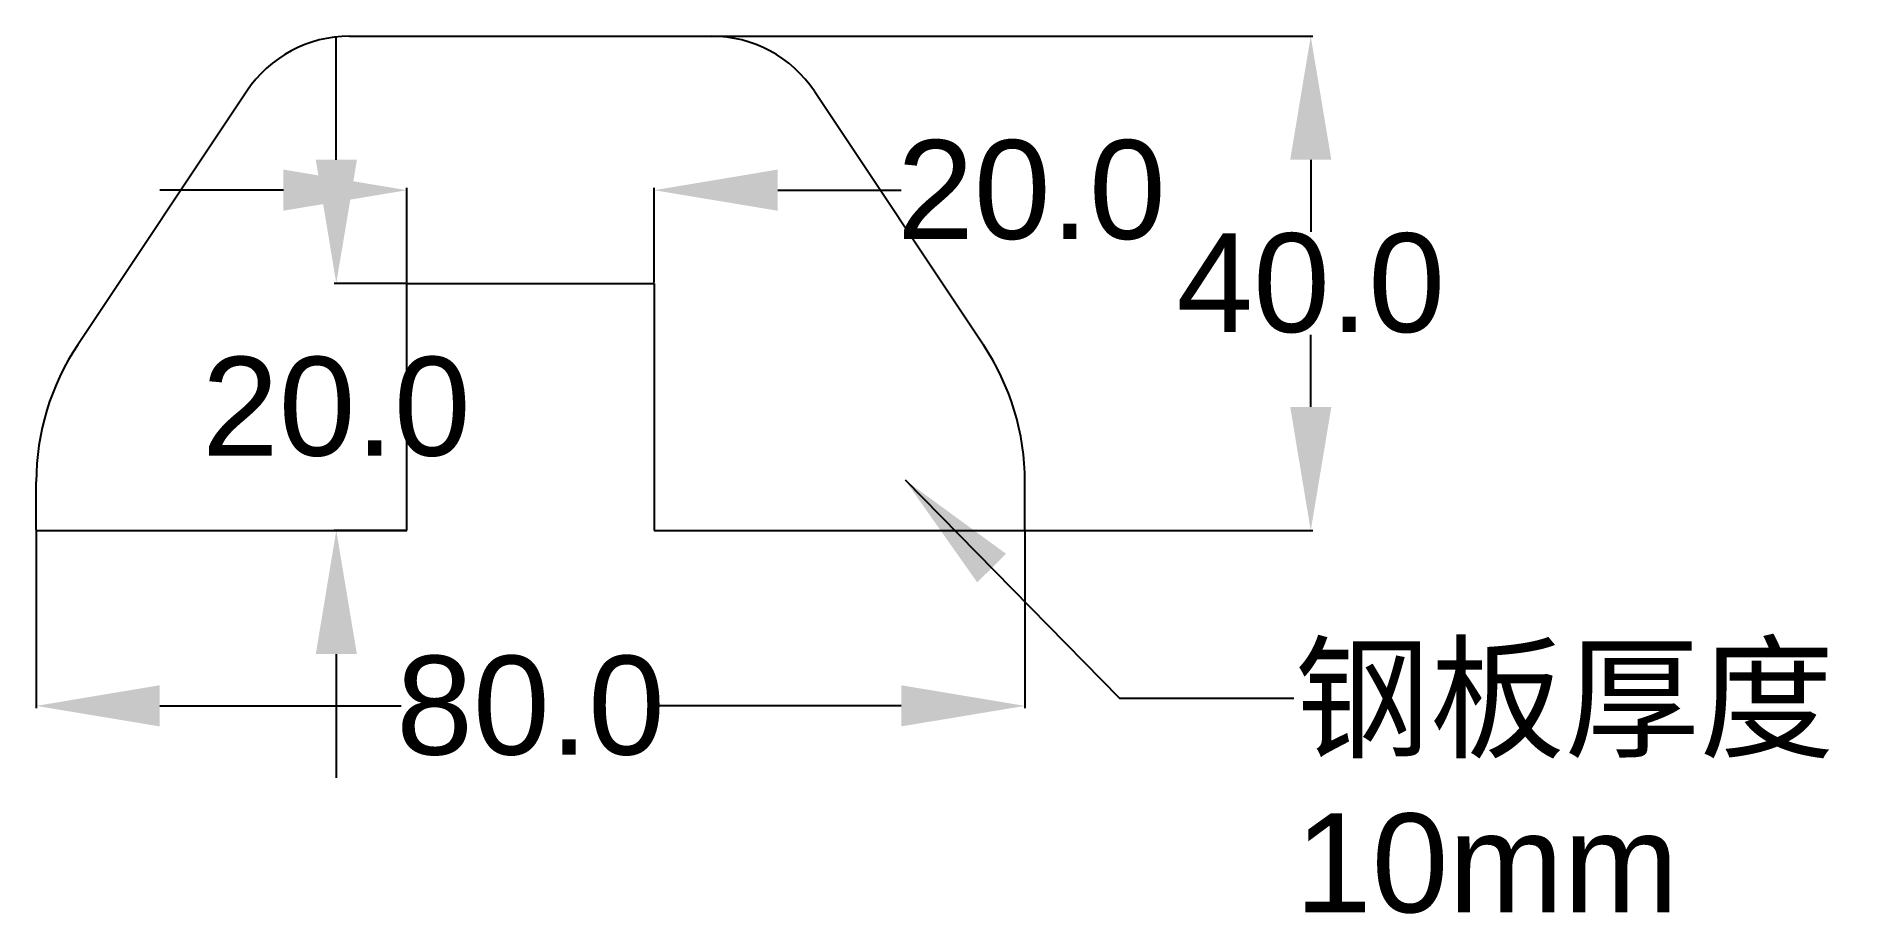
# Model space of a CAD drawing. Header units: millimetres. Extents: x 0 to 147, y -31 to 40.
import ezdxf

# ---------------------------------------------------------------- set-up
doc = ezdxf.new("R2010")
doc.units = ezdxf.units.MM
doc.styles.get("Standard").update_dxf_attribs({"font": 'arial.ttf'})
doc.dimstyles.get("Standard").update_dxf_attribs({"dimtxt": 8, "dimasz": 10, "dimexe": 0.18, "dimexo": 0.0625, "dimgap": 0.09, "dimtad": 0, "dimtih": 1, "dimtoh": 1, "dimdec": 1, "dimzin": 0, "dimdsep": 46, "dimtxsty": 'Standard', "dimcen": 0.09, "dimclrd": 3, "dimclre": 3, "dimclrt": 3, "dimadec": 0, "dimazin": 0, "dimtfac": 1, "dimtdec": 1, "dimtofl": 0, "dimtmove": 0, "dimatfit": 3, "dimfxl": 1, "dimtolj": 1, "dimtzin": 0, "dimarcsym": 0})

# ---------------------------------------------------------------- blocks, each defined once
blk = doc.blocks.new('*D17')
at = {"color": 3, "lineweight": -2, "transparency": 16777216}
for p, q in [((0, -0.06), (0, -14.37)), ((80, -0.06), (80, -14.37)), ((10, -14.19), (29.53, -14.19)), ((70, -14.19), (50.47, -14.19))]:
    blk.add_line(p, q, dxfattribs=at)
at = {"color": 3, "transparency": 16777216}
for points in [[(10, -12.52), (10, -15.85), (0, -14.19)], [(70, -12.52), (70, -15.85), (80, -14.19)]]:
    blk.add_solid(points, dxfattribs=at)
at = {"layer": 'Defpoints', "color": 0, "transparency": 16777216}
for p in [(0, 0), (80, 0), (80, -14.19)]:
    blk.add_point(p, dxfattribs=at)
at = {"color": 3, "transparency": 16777216, "insert": (40, -14.19), "char_height": 8, "attachment_point": 5}
blk.add_mtext('\\A1;80.0', dxfattribs=at)
blk = doc.blocks.new('*D18')
at = {"color": 3, "lineweight": -2, "transparency": 16777216}
for p, q in [((24.28, 30), (24.28, 40)), ((29.94, 20), (24.1, 20)), ((29.94, 0), (24.1, 0)), ((24.28, -10), (24.28, -20))]:
    blk.add_line(p, q, dxfattribs=at)
at = {"color": 3, "transparency": 16777216}
for points in [[(22.62, 30), (25.95, 30), (24.28, 20)], [(22.62, -10), (25.95, -10), (24.28, 0)]]:
    blk.add_solid(points, dxfattribs=at)
at = {"layer": 'Defpoints', "color": 0, "transparency": 16777216}
for p in [(24.28, 20), (30, 20), (30, 0)]:
    blk.add_point(p, dxfattribs=at)
at = {"color": 3, "transparency": 16777216, "insert": (24.28, 10), "char_height": 8, "attachment_point": 5}
blk.add_mtext('\\A1;20.0', dxfattribs=at)
blk = doc.blocks.new('*D19')
at = {"color": 3, "lineweight": -2, "transparency": 16777216}
for p, q in [((20, 27.54), (10, 27.54)), ((30, 20.06), (30, 27.72)), ((50, 20.06), (50, 27.72)), ((60, 27.54), (70, 27.54))]:
    blk.add_line(p, q, dxfattribs=at)
at = {"color": 3, "transparency": 16777216}
for points in [[(20, 29.21), (20, 25.88), (30, 27.54)], [(60, 29.21), (60, 25.88), (50, 27.54)]]:
    blk.add_solid(points, dxfattribs=at)
at = {"layer": 'Defpoints', "color": 0, "transparency": 16777216}
for p in [(50, 27.54), (30, 20), (50, 20)]:
    blk.add_point(p, dxfattribs=at)
at = {"color": 3, "transparency": 16777216, "insert": (80.53, 27.54), "char_height": 8, "attachment_point": 5}
blk.add_mtext('\\A1;20.0', dxfattribs=at)
blk = doc.blocks.new('*D20')
at = {"color": 3, "lineweight": -2, "transparency": 16777216}
for p, q in [((50.06, 40), (103.31, 40)), ((103.13, 30), (103.13, 24.17)), ((103.13, 10), (103.13, 15.83)), ((50.06, 0), (103.31, 0))]:
    blk.add_line(p, q, dxfattribs=at)
at = {"color": 3, "transparency": 16777216}
for points in [[(101.47, 30), (104.8, 30), (103.13, 40)], [(101.47, 10), (104.8, 10), (103.13, 0)]]:
    blk.add_solid(points, dxfattribs=at)
at = {"layer": 'Defpoints', "color": 0, "transparency": 16777216}
for p in [(50, 40), (103.13, 40), (50, 0)]:
    blk.add_point(p, dxfattribs=at)
at = {"color": 3, "transparency": 16777216, "insert": (103.13, 20), "char_height": 8, "attachment_point": 5}
blk.add_mtext('\\A1;40.0', dxfattribs=at)

msp = doc.modelspace()

# ---------------------------------------------------------------- linework, layer by layer
for p, q in [((25.35, 40), (54.65, 40)), ((17.03, 35.55), (3.36, 15.04)), ((62.97, 35.55), (76.64, 15.04)), ((30, 0), (30, 20)), ((30, 20), (50, 20)), ((50, 20), (50, 0)), ((0, 0), (0, 3.94)), ((80, 0), (80, 3.94)), ((0, 0), (30, 0)), ((50, 0), (80, 0))]:
    msp.add_line(p, q)
for centre, radius, start, end in [((25.35, 30), 10, 90, 146.3099), ((54.65, 30), 10, 33.6901, 90), ((20, 3.94), 20, 146.3099, 180), ((60, 3.94), 20, 0, 33.6901)]:
    msp.add_arc(centre, radius, start, end)

# ---------------------------------------------------------------- texts
at = {"color": 3, "insert": (101.85, -9.56), "char_height": 8, "width": 47.8418, "attachment_point": 1}
msp.add_mtext('{\\fSimSun|b0|i0|c134|p2;钢板厚度}10mm', dxfattribs=at)

# ---------------------------------------------------------------- dimensions: what is measured, and where the dimension line sits
at = {"color": 3}
for base, p1, p2, picture, middle in [((24.28, 20), (30, 0), (30, 20), '*D18', (24.28, 10)), ((103.13, 40), (50, 0), (50, 40), '*D20', (103.13, 20))]:
    dim = msp.add_linear_dim(base=base, p1=p1, p2=p2, angle=90, dimstyle='Standard', dxfattribs=at)
    dim.commit()
    dim.dimension.update_dxf_attribs({"geometry": picture, "text_midpoint": middle})
for base, p1, p2, picture, middle in [((50, 27.54), (30, 20), (50, 20), '*D19', (80.53, 27.54)), ((80, -14.19), (0, 0), (80, 0), '*D17', (40, -14.19))]:
    dim = msp.add_linear_dim(base=base, p1=p1, p2=p2, dimstyle='Standard', dxfattribs=at)
    dim.commit()
    dim.dimension.update_dxf_attribs({"geometry": picture, "text_midpoint": middle})

# ---------------------------------------------------------------- leaders
at = {"color": 3, "annotation_type": 0, "has_hookline": 1, "hookline_direction": 0, "text_width": 44.74}
msp.add_leader([(70.3, 4.09), (87.66, -13.56), (101.76, -13.56)], dimstyle='Standard', override={"dimgap": 0.09, "dimtad": 0}, dxfattribs=at)

doc.saveas('drawing.dxf')
